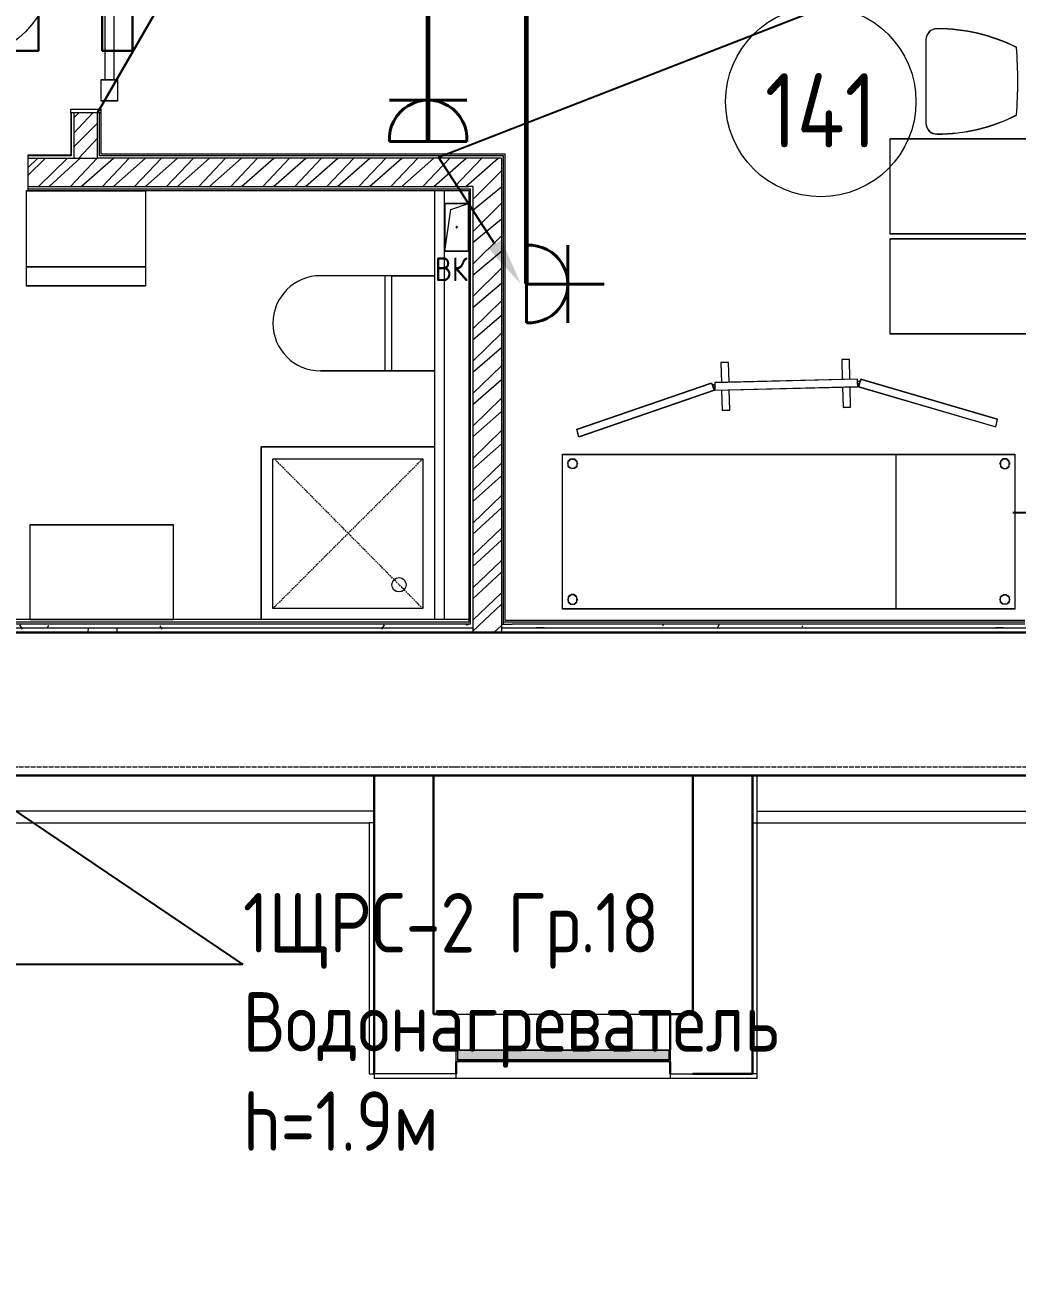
# Model space of a CAD drawing. Header units: millimetres. Extents: x -32 to 417638015, y -35 to 175284279.
# Drawn here: x 416315483 to 416319653, y 175237884 to 175243113 of the extents above; entities that cross this region are included whole.
import ezdxf
from ezdxf import colors
from ezdxf.entities.mleader import LeaderData, LeaderLine
from ezdxf.math import Vec2, Vec3

# ---------------------------------------------------------------- set-up
doc = ezdxf.new("R2010")
doc.units = ezdxf.units.MM
doc.linetypes.add('ADSK_Линия сетки', pattern=[25, 20, -2.5, 0, -2.5])
doc.linetypes.add('HIDDEN', pattern=[9.524999999999999, 6.35, -3.174999999999999])
for name, color, linetype, lineweight in [('!Выпуски кабеля', 180, 'Continuous', 30), ('_ Окна', 7, 'Continuous', 9), ('_ЭМ_гофра', 5, 'Continuous', 60), ('_ЭМ_ТХобщее_слой', 7, 'Continuous', 30), ('Аннотация', 7, 'Continuous', 18), ('Двери', 7, 'Continuous', 9), ('Обобщенные модели', 7, 'Continuous', 18), ('Окна', 7, 'Continuous', 9), ('Оси', 253, 'Continuous', 9), ('Перекрытие', 7, 'Continuous', 18), ('Сантехника', 7, 'Continuous', 18), ('Стены внутренние', 7, 'Continuous', 18), ('Стены наружные', 7, 'Continuous', 18), ('Стены несущие', 7, 'Continuous', 30), ('Стены отделка', 7, 'Continuous', 30), ('Стены штриховка', 7, 'Continuous', 9), ('ТХ', 5, 'Continuous', 0), ('ШТРИХОВКА', 252, 'Continuous', 15), ('ЭМ', 5, 'Continuous', 40)]:
    doc.layers.add(name, color=color, linetype=linetype, lineweight=lineweight)
doc.layers.add('_ЭМ_Надписи', color=7, linetype='Continuous')
doc.layers.add('ЭОМ_Лотки рабочие', color=5, linetype='Continuous')
doc.layers.add('Линии', color=7, linetype='Continuous', lineweight=9, true_color=0x00a600)
doc.styles.add('GOST Common', font='GOST_Common.ttf', dxfattribs={"width": 0.9, "height": 349.9999999999996})
doc.styles.add('GOST Common_5', font='GOST_Common.ttf', dxfattribs={"width": 0.9, "height": 200})
doc.styles.add('ЭОМ', font='isocpeur.ttf', dxfattribs={"width": 0.85, "height": 250})
pattern_1 = [(0, (557.2005734382547, 188.9018102923583), (406.4, 101.6), [33.528, -271.272, 33.528, -271.272, -1625.6]), (0, (557.2005734382547, 188.9018102923583), (406.4, 101.6), [-609.6, 33.528, -576.072, 33.528, -271.272, -711.2]), (0, (557.2005734382547, 188.9018102923583), (406.4, 101.6), [-1524, 33.528, -169.672, 33.528, -474.472]), (120, (709.6005734382488, 239.7018102923575), (-291.1881810244989, 301.1527240979959), [33.52799999999996, -271.2719999999997, 33.52799999999996, -271.2719999999997, -1625.599999999999]), (120, (709.6005734382488, 239.7018102923575), (-291.1881810244989, 301.1527240979959), [-609.5999999999995, 33.52799999999996, -576.0719999999994, 33.52799999999996, -271.2719999999997, -711.1999999999995]), (120, (709.6005734382488, 239.7018102923575), (-291.1881810244989, 301.1527240979959), [-1523.999999999999, 33.52799999999996, -169.6719999999999, 33.52799999999996, -474.4719999999997]), (240, (760.4005734382372, 442.9018102923583), (-115.2118189755009, -402.7527240979958), [33.528, -271.272, 33.528, -271.272, -1625.6]), (240, (760.4005734382372, 442.9018102923583), (-115.2118189755009, -402.7527240979958), [-609.6, 33.528, -576.072, 33.528, -271.272, -711.2]), (240, (760.4005734382372, 442.9018102923583), (-115.2118189755009, -402.7527240979958), [-1524, 33.528, -169.672, 33.528, -474.472])]

# ---------------------------------------------------------------- blocks, each defined once
blk = doc.blocks.new('Ширма медицинская')
at = {"layer": 'ТХ', "color": 0, "lineweight": 0, "transparency": 33554687}
for p, q in [((300.2475853786486, 1214.78144363791), (118.6244029644883, 644.7256838883208)), ((149.7422867280249, 634.3530559671167), (332.1307117786523, 1206.810662037894)), ((332.1307117786523, 1206.810662037894), (300.2475853786486, 1214.78144363791)), ((117.5690432709525, 30.82072852815645), (117.5690432709525, 630.8207285281565)), ((117.5690432709518, 630.8207285281565), (129.5252156709314, 630.8207285281565)), ((118.6244029644883, 644.7256838883208), (149.7422867280249, 634.3530559671167)), ((149.4521696709555, 630.8207285281565), (149.4521696709555, 30.82072852815645)), ((34.30804279961765, 94.5869813281347), (117.5690432709528, 94.5869813281347)), ((129.5252156709323, 30.82072852815645), (117.5690432709528, 30.82072852815645)), ((118.6244029644883, 16.91577316799214), (149.7422867280249, 27.28840108919621)), ((300.2475853786486, -553.1399865815968), (118.6244029644883, 16.91577316799214)), ((149.4521696709565, 30.82072852815645), (129.5252156709323, 30.82072852815645)), ((149.7422867280249, 27.28840108919621), (332.1307117786523, -545.1692049815813)), ((332.1307117786523, -545.1692049815813), (300.2475853786486, -553.1399865815968))]:
    blk.add_line(p, q, dxfattribs=at)
at = {"layer": 'ТХ', "color": 0, "transparency": 33554687}
blk.add_line((117.5690432709518, 630.8207285281565), (149.4521696709555, 630.8207285281565), dxfattribs=at)
at = {"layer": 'ТХ', "color": 0, "lineweight": 0, "transparency": 33554687}
for points in [[(34.30804279961669, 570.7774520722046), (34.30804279961669, 602.6605784722083)], [(34.30804279961669, 602.6605784722083), (117.5690432709518, 602.6605784722083)], [(149.4521696709555, 602.6605784722083), (234.3080427996167, 602.6605784722083)], [(234.3080427996167, 602.6605784722083), (234.3080427996167, 570.7774520722046)], [(117.5690432709518, 570.7774520722046), (34.30804279961669, 570.7774520722046)], [(234.3080427996167, 570.7774520722046), (149.4521696709555, 570.7774520722046)], [(34.30804279961762, 62.70385492813102), (34.30804279961762, 94.5869813281347)], [(117.5690432709528, 62.70385492813102), (34.30804279961765, 62.70385492813102)], [(149.4521696709565, 94.5869813281347), (234.3080427996176, 94.5869813281347)], [(234.3080427996176, 62.70385492813102), (149.4521696709565, 62.70385492813102)], [(234.3080427996176, 94.5869813281347), (234.3080427996176, 62.70385492813102)]]:
    blk.add_lwpolyline(points, dxfattribs=at)
for centre, start, end in [((131.8080427996167, 636.3457660392855), 122.3336455135706, 247.5506345530562), ((131.8080427996167, 636.3457660392855), 292.4493654469438, 20.79645684050222), ((131.8080427996167, 25.29569101702737), 112.4493654469427, 237.666354486431), ((131.8080427996167, 25.29569101702737), 339.2035431595003, 67.55063455305736)]:
    blk.add_arc(centre, 5.978071528415782, start, end, dxfattribs=at)
blk = doc.blocks.new('ТХ 1 этаж.')
at = {"layer": 'ТХ', "color": 252, "true_color": 0x939598}
for p, q in [((58477.47182082658, 10566.50121707312), (58477.47182082658, 9817.401292312075)), ((58515.25911635417, 10566.50121707312), (58515.25911635417, 9817.401292312075)), ((58462.47182082658, 9817.401292312075), (58530.25911635417, 9817.401292312075)), ((60401.13922209712, 7592.851254692534), (60401.13922209712, 8242.851254692534))]:
    blk.add_line(p, q, dxfattribs=at)
at = {"layer": 'ТХ', "color": 252, "linetype": 'Continuous', "true_color": 0x939598}
blk.add_line((61927.74573271937, 9985.04046048841), (61927.74495233531, 9634.88116324332), dxfattribs=at)
at = {"layer": 'ТХ', "color": 252, "ltscale": 15, "true_color": 0x939598, "transparency": 33554687}
for p, q in [((60401.13922209712, 8242.851254692534), (62301.13922209712, 8242.851254692534)), ((61801.13922209712, 8242.851254692534), (61801.13922209712, 7592.851254692534)), ((62301.13922209712, 8242.851254692534), (62301.13922209712, 7592.851254692534)), ((62301.13922209712, 7592.851254692534), (60401.13922209712, 7592.851254692534))]:
    blk.add_line(p, q, dxfattribs=at)
at = {"layer": 'ТХ', "color": 252, "true_color": 0x939598}
for points in [[(58530.25911635417, 9817.401292312075), (58530.25911635417, 9727.401292312075), (58462.47182082658, 9727.401292312075), (58462.47182082658, 9817.401292312075)], [(58648.6788697959, 9030.401763270202), (58148.6788697959, 9030.401763270202)]]:
    blk.add_lwpolyline(points, dxfattribs=at)
for points in [[(61777.74534252577, 9568.872768933943), (62377.74534252577, 9568.872768933943), (62377.74534252577, 9168.872768933943), (61777.74534252577, 9168.872768933943)], [(58648.6788697959, 8950.401763270202), (58148.6788697959, 8950.401763270202), (58148.6788697959, 9350.401763270202), (58648.6788697959, 9350.401763270202)], [(61777.74534252577, 9148.872768933943), (62377.74534252577, 9148.872768933943), (62377.74534252577, 8748.872768933943), (61777.74534252577, 8748.872768933943)], [(58764.15319724462, 7946.951254692627), (58764.15319724462, 7546.951254692627), (58164.15319724462, 7546.951254692627), (58164.15319724462, 7946.951254692627)]]:
    blk.add_lwpolyline(points, close=True, dxfattribs=at)
at = {"layer": 'ТХ', "color": 252, "true_color": 0x939598, "transparency": 33554687}
for points in [[(60421.06617609714, 8202.997346692486), (60425.05156689696, 8206.982737492537), (60425.05156689696, 8210.968128292589), (60425.05156689696, 8214.95351909264), (60429.03695769701, 8214.95351909264), (60429.03695769701, 8218.938909892458), (60433.02234849706, 8218.938909892458), (60433.02234849706, 8222.92430069251), (60437.00773929711, 8222.92430069251), (60440.99313009717, 8222.92430069251), (60444.97852089698, 8222.92430069251), (60448.96391169704, 8222.92430069251), (60452.94930249709, 8222.92430069251), (60452.94930249709, 8218.938909892458), (60456.93469329714, 8218.938909892458), (60456.93469329714, 8214.95351909264), (60460.92008409696, 8214.95351909264), (60460.92008409696, 8210.968128292589), (60460.92008409696, 8206.982737492537), (60464.90547489701, 8202.997346692486), (60460.92008409696, 8202.997346692486), (60460.92008409696, 8199.011955892434), (60460.92008409696, 8195.026565092383), (60460.92008409696, 8191.041174292564), (60456.93469329714, 8191.041174292564), (60456.93469329714, 8187.055783492513), (60452.94930249709, 8187.055783492513), (60448.96391169704, 8183.070392692462), (60444.97852089698, 8183.070392692462), (60440.99313009717, 8183.070392692462), (60437.00773929711, 8183.070392692462), (60433.02234849706, 8187.055783492513), (60429.03695769701, 8187.055783492513), (60429.03695769701, 8191.041174292564), (60425.05156689696, 8191.041174292564), (60425.05156689696, 8195.026565092383), (60425.05156689696, 8199.011955892434), (60425.05156689696, 8202.997346692486)], [(62281.21226809709, 8202.997346692486), (62277.22687729704, 8206.982737492537), (62277.22687729704, 8210.968128292589), (62277.22687729704, 8214.95351909264), (62273.24148649699, 8214.95351909264), (62273.24148649699, 8218.938909892458), (62269.25609569717, 8218.938909892458), (62269.25609569717, 8222.92430069251), (62265.27070489712, 8222.92430069251), (62261.28531409707, 8222.92430069251), (62257.29992329702, 8222.92430069251), (62253.31453249697, 8222.92430069251), (62249.32914169715, 8222.92430069251), (62249.32914169715, 8218.938909892458), (62245.3437508971, 8218.938909892458), (62245.3437508971, 8214.95351909264), (62241.35836009705, 8214.95351909264), (62241.35836009705, 8210.968128292589), (62241.35836009705, 8206.982737492537), (62237.37296929699, 8202.997346692486), (62241.35836009705, 8202.997346692486), (62241.35836009705, 8199.011955892434), (62241.35836009705, 8195.026565092383), (62241.35836009705, 8191.041174292564), (62245.3437508971, 8191.041174292564), (62245.3437508971, 8187.055783492513), (62249.32914169715, 8187.055783492513), (62253.31453249697, 8183.070392692462), (62257.29992329702, 8183.070392692462), (62261.28531409707, 8183.070392692462), (62265.27070489712, 8183.070392692462), (62269.25609569717, 8187.055783492513), (62273.24148649699, 8187.055783492513), (62273.24148649699, 8191.041174292564), (62277.22687729704, 8191.041174292564), (62277.22687729704, 8195.026565092383), (62277.22687729704, 8199.011955892434), (62277.22687729704, 8202.997346692486)], [(60421.06617609714, 7632.705162692582), (60425.05156689696, 7628.719771892531), (60425.05156689696, 7624.734381092479), (60425.05156689696, 7620.748990292428), (60429.03695769701, 7620.748990292428), (60429.03695769701, 7616.76359949261), (60433.02234849706, 7616.76359949261), (60433.02234849706, 7612.778208692558), (60437.00773929711, 7612.778208692558), (60440.99313009717, 7612.778208692558), (60444.97852089698, 7612.778208692558), (60448.96391169704, 7612.778208692558), (60452.94930249709, 7612.778208692558), (60452.94930249709, 7616.76359949261), (60456.93469329714, 7616.76359949261), (60456.93469329714, 7620.748990292428), (60460.92008409696, 7620.748990292428), (60460.92008409696, 7624.734381092479), (60460.92008409696, 7628.719771892531), (60464.90547489701, 7632.705162692582), (60460.92008409696, 7632.705162692582), (60460.92008409696, 7636.690553492634), (60460.92008409696, 7640.675944292685), (60460.92008409696, 7644.661335092504), (60456.93469329714, 7644.661335092504), (60456.93469329714, 7648.646725892555), (60452.94930249709, 7648.646725892555), (60448.96391169704, 7652.632116692606), (60444.97852089698, 7652.632116692606), (60440.99313009717, 7652.632116692606), (60437.00773929711, 7652.632116692606), (60433.02234849706, 7648.646725892555), (60429.03695769701, 7648.646725892555), (60429.03695769701, 7644.661335092504), (60425.05156689696, 7644.661335092504), (60425.05156689696, 7640.675944292685), (60425.05156689696, 7636.690553492634), (60425.05156689696, 7632.705162692582)], [(62281.21226809709, 7632.705162692582), (62277.22687729704, 7628.719771892531), (62277.22687729704, 7624.734381092479), (62277.22687729704, 7620.748990292428), (62273.24148649699, 7620.748990292428), (62273.24148649699, 7616.76359949261), (62269.25609569717, 7616.76359949261), (62269.25609569717, 7612.778208692558), (62265.27070489712, 7612.778208692558), (62261.28531409707, 7612.778208692558), (62257.29992329725, 7612.778208692558), (62253.3145324972, 7612.778208692558), (62249.32914169715, 7612.778208692558), (62249.32914169715, 7616.76359949261), (62245.3437508971, 7616.76359949261), (62245.3437508971, 7620.748990292428), (62241.35836009705, 7620.748990292428), (62241.35836009705, 7624.734381092479), (62241.35836009705, 7628.719771892531), (62237.37296929699, 7632.705162692582), (62241.35836009705, 7632.705162692582), (62241.35836009705, 7636.690553492634), (62241.35836009705, 7640.675944292685), (62241.35836009705, 7644.661335092504), (62245.3437508971, 7644.661335092504), (62245.3437508971, 7648.646725892555), (62249.32914169715, 7648.646725892555), (62253.3145324972, 7652.632116692606), (62257.29992329725, 7652.632116692606), (62261.28531409707, 7652.632116692606), (62265.27070489712, 7652.632116692606), (62269.25609569717, 7648.646725892555), (62273.24148649699, 7648.646725892555), (62273.24148649699, 7644.661335092504), (62277.22687729704, 7644.661335092504), (62277.22687729704, 7640.675944292685), (62277.22687729704, 7636.690553492634), (62277.22687729704, 7632.705162692582)]]:
    blk.add_lwpolyline(points, close=True, dxfattribs=at)
at = {"layer": 'ТХ', "color": 252, "linetype": 'Continuous', "true_color": 0x939598}
for centre, radius, start, end in [((61973.15765686639, 9985.635172823328), 45.41608186922893, 87.81347230701496, 180.7478723090623), ((61978.32486048737, 9295.870921628084), 735.1530445917145, 63.35305468063998, 90.26765566153307), ((60551.92753356611, 9809.963215033407), 1761.918570076577, 355.3938223140478, 4.654622310865554), ((61973.15664148712, 9634.28857198439), 45.41580305043151, 179.2518723108096, 272.1866373024927), ((61975.18958280169, 10325.38392586936), 736.4778142132415, 269.9766476476147, 296.8788608754779)]:
    blk.add_arc(centre, radius, start, end, dxfattribs=at)
at = {"layer": 'ТХ', "color": 252, "lineweight": 15, "true_color": 0x939598, "xscale": -1, "rotation": 91.39291799089979}
blk.add_blockref('Ширма медицинская', (61668.2254745411, 8676.96521205653), dxfattribs=at)
blk = doc.blocks.new('1 этаж')
at = {"layer": 'Окна'}
for points in [[(53128.06740242377, 7291.942549463211), (53992.20057343835, 7291.942549463211), (53994.70057343836, 7294.442549463219), (53099.70057343837, 7294.442549463219), (53102.20057343836, 7291.942549463211)], [(53992.20057343835, 7252.136893450152), (53992.20057343835, 7291.942549463211), (53102.20057343836, 7291.942549463211), (53102.20057343836, 7252.136893450152), (53989.50622945142, 7252.136893450152)], [(53989.50622945138, 7249.442549463211), (53992.20057343835, 7252.136893450152), (53102.20057343836, 7252.136893450152), (53104.8949174253, 7249.442549463211), (53988.36131920136, 7249.442549463211)], [(53947.20057343836, 7246.942549463212), (53949.70057343836, 7249.442549463211), (53144.70057343835, 7249.442549463211), (53147.20057343837, 7246.942549463212)], [(53147.20057343836, 7244.442549463212), (53947.20057343836, 7244.442549463212), (53947.20057343836, 7246.942549463212), (53147.20057343836, 7246.942549463212)]]:
    blk.add_hatch(color=8, dxfattribs=at).paths.add_polyline_path(points)
at = {"layer": 'Стены внутренние', "lineweight": 9}
h = blk.add_hatch(dxfattribs=at)
h.set_pattern_fill('FP_12', color=8, style=0, pattern_type=2)
h.set_pattern_definition(pattern_1)
h.paths.add_polyline_path([(49771.59280778377, 9068.33061539735), (53151.30057343838, 9068.33061539735), (53151.30057343838, 9083.330615397397), (49771.59280778377, 9083.330615397397)])
h = blk.add_hatch(dxfattribs=at)
h.set_pattern_fill('FP_12', color=8, style=0, pattern_type=2)
h.set_pattern_definition(pattern_1)
h.paths.add_polyline_path([(55043.9472947318, 9068.33061539735), (55486.71092573958, 9068.33061539735), (55486.71092573958, 9083.330615397397), (53317.20057343837, 9083.330615397397), (53317.20057343837, 9068.33061539735), (53988.36131920136, 9068.33061539735)])
at = {"layer": 'Стены штриховка'}
h = blk.add_hatch(dxfattribs=at)
h.set_pattern_fill('ANSI34', color=8, scale=15)
h.set_pattern_definition([(45, (-31496.66335460375, 188.9018102923583), (-202.055762724056, 202.055762724056), []), (45, (-31429.31140460374, 188.9018102923583), (-202.055762724056, 202.055762724056), []), (45, (-31361.95945460374, 188.9018102923583), (-202.055762724056, 202.055762724056), []), (45, (-31294.60735460374, 188.9018102923583), (-202.055762724056, 202.055762724056), [])])
h.paths.add_polyline_path([(51590.09352446903, 11233.33061539735), (51490.09352446903, 11233.33061539735), (51490.093524469, 11042.68112397499), (51590.093524469, 11042.68112397499)])
h = blk.add_hatch(dxfattribs=at)
h.set_pattern_fill('ANSI32', color=8, scale=10)
h.set_pattern_definition([(45, (-31496.66335460375, 188.9018102923583), (-67.35192090801866, 67.35192090801866), []), (45, (-31451.76205460375, 188.9018102923583), (-67.35192090801866, 67.35192090801866), [])])
h.paths.add_polyline_path([(53287.20057343831, 11042.68112397499), (51590.09352446903, 11042.68112397499), (51296.8822469599, 11042.68112397499), (51296.8822469599, 10922.68112397499), (53151.30057343832, 10922.68112397499), (53167.20057343831, 10922.68112397499), (53167.20057343831, 9048.330615397343), (53287.20057343831, 9048.330615397343)])
h.paths.add_polyline_path([(50266.88224695995, 11042.68112397499), (49745.57028924383, 11042.68112397499), (49745.93632914213, 10922.68112397499), (50130.98224695824, 10922.68112397499), (50266.88224695995, 10922.68112397499)])
h.paths.add_polyline_path([(50250.98224695827, 10922.68112397499), (50130.98224695824, 10922.68112397499), (50130.98224695824, 10557.68112397499), (49747.04970049951, 10557.68112397498), (49747.41574039782, 10437.68112397499), (50250.98224695827, 10437.681123975)])
at = {"layer": '_ Окна', "color": 8, "lineweight": 18}
for p, q in [((53097.20057343831, 7294.442549463203), (53099.70057343831, 7294.442549463203)), ((53097.20057343831, 7244.442549463203), (53097.20057343831, 7294.442549463203)), ((53099.70057343831, 7294.442549463203), (53102.20057343831, 7291.942549463203)), ((53102.20057343831, 7291.942549463203), (53102.20057343831, 7252.136893450144)), ((53992.20057343831, 7291.942549463206), (53994.70057343831, 7294.442549463206)), ((53992.20057343831, 7252.136893450147), (53992.20057343831, 7291.942549463206)), ((53994.70057343831, 7294.442549463206), (53997.20057343831, 7294.442549463206)), ((53997.20057343831, 7294.442549463206), (53997.20057343831, 7244.442549463206)), ((53147.20057343831, 7244.442549463203), (53097.20057343831, 7244.442549463203)), ((53102.20057343831, 7252.136893450144), (53104.89491742525, 7249.442549463203)), ((53104.89491742525, 7249.442549463203), (53144.70057343831, 7249.442549463203)), ((53144.70057343831, 7249.442549463203), (53147.20057343831, 7246.942549463203)), ((53147.20057343831, 7246.942549463203), (53147.20057343831, 7244.442549463203)), ((53947.20057343831, 7246.942549463206), (53949.70057343831, 7249.442549463206)), ((53947.20057343831, 7244.442549463206), (53947.20057343831, 7246.942549463206)), ((53997.20057343831, 7244.442549463206), (53947.20057343831, 7244.442549463206)), ((53949.70057343831, 7249.442549463206), (53989.50622945137, 7249.442549463206)), ((53989.50622945137, 7249.442549463206), (53992.20057343831, 7252.136893450147))]:
    blk.add_line(p, q, dxfattribs=at)
at = {"layer": 'Двери', "color": 8, "lineweight": 30}
blk.add_line((51590.09352447002, 11233.33061539735), (52105.09352447003, 12125.33678129532), dxfattribs=at)
at = {"layer": 'Линии', "color": 8}
for centre in [(51004.35364059499, 11856.53124417283), (54629.54019030882, 11280.10525910405)]:
    blk.add_circle(centre, 400, dxfattribs=at)
at = {"layer": 'Обобщенные модели', "color": 8}
for p, q in [((53049.70057343831, 10652.12007019765), (53049.70057343831, 10852.12007019765)), ((53049.70057343831, 10852.12007019765), (53149.70057343831, 10852.12007019765)), ((53149.70057343831, 10852.12007019765), (53049.70057343831, 10852.12007019765)), ((53049.70057343831, 10852.12007019765), (53049.70057343831, 10652.12007019765)), ((53049.70057343831, 10652.12007019765), (53074.70057343831, 10827.12007019765)), ((53074.70057343831, 10827.12007019765), (53149.70057343831, 10852.12007019765)), ((53149.70057343831, 10852.12007019765), (53149.70057343831, 10652.12007019765)), ((53149.70057343831, 10652.12007019765), (53149.70057343831, 10852.12007019765)), ((53149.70057343831, 10652.12007019765), (53049.70057343831, 10652.12007019765)), ((53049.70057343831, 10652.12007019765), (53149.70057343831, 10652.12007019765))]:
    blk.add_line(p, q, dxfattribs=at)
for radius, start, end in [(2.500000000000002, 0, 180), (2.500000000000002, 180, 0), (2.499999999999999, 59.99999999998969, 165.0000000000325), (2.500000000000002, 194.9999999999675, 270), (2.499999999999998, 300.0000000000103, 0)]:
    blk.add_arc((53099.70057343831, 10752.12007019765), radius, start, end, dxfattribs=at)
at = {"layer": 'Окна', "color": 8}
for p, q in [((53099.70057343831, 7294.442549463203), (53994.70057343831, 7294.442549463206)), ((53992.20057343831, 7291.942549463206), (53102.20057343831, 7291.942549463203)), ((53992.20057343831, 7252.136893450147), (53102.20057343831, 7252.136893450144)), ((53144.70057343831, 7249.442549463203), (53949.70057343831, 7249.442549463206)), ((53947.20057343831, 7246.942549463206), (53147.20057343831, 7246.942549463203)), ((53947.20057343831, 7244.442549463206), (53147.20057343831, 7244.442549463203))]:
    blk.add_line(p, q, dxfattribs=at)
at = {"layer": 'Оси', "color": 8, "linetype": 'ADSK_Линия сетки'}
blk.add_line((-9557.52796469443, 8483.901810291965), (56672.20057343818, 8483.90181029175), dxfattribs=at)
at = {"layer": 'Перекрытие', "color": 8}
blk.add_lwpolyline([(51478.09352446903, 11233.33061539735), (51478.09352446903, 11248.33061539735), (51605.99352446903, 11248.33061539735)], dxfattribs=at)
at = {"layer": 'Сантехника', "color": 8}
for p, q in [((53007.20057343832, 10548.33061539735), (52527.20057343831, 10548.33061539736)), ((52827.20057343831, 10548.33061539736), (52527.20057343831, 10548.33061539736)), ((52797.20057343832, 10548.33061539736), (52797.20057343831, 10148.33061539736)), ((52827.20057343831, 10148.33061539736), (52827.20057343831, 10548.33061539736)), ((52827.20057343831, 10548.33061539736), (53007.20057343832, 10548.33061539735)), ((52527.20057343831, 10148.33061539736), (53007.20057343832, 10148.33061539735)), ((52827.20057343831, 10148.33061539736), (52527.20057343831, 10148.33061539736)), ((53007.20057343832, 10148.33061539735), (52827.20057343831, 10148.33061539736)), ((53007.20057343831, 9829.230615397366), (52277.20057343831, 9829.230615397366)), ((52277.20057343831, 9829.230615397366), (52277.20057343831, 9103.33061539739)), ((52277.20057343831, 9103.33061539739), (52277.20057343831, 9829.230615397366)), ((52277.20057343831, 9829.230615397366), (53007.20057343831, 9829.230615397366)), ((52327.2005734383, 9779.230615397317), (52957.20057343829, 9779.230615397317)), ((52327.2005734383, 9149.230615397328), (52327.2005734383, 9779.230615397317)), ((52957.20057343829, 9779.230615397317), (52957.20057343829, 9149.230615397328)), ((52957.20057343829, 9149.230615397328), (52327.2005734383, 9149.230615397328))]:
    blk.add_line(p, q, dxfattribs=at)
at = {"layer": 'Сантехника', "color": 8, "linetype": 'HIDDEN', "lineweight": 9}
for p, q in [((52957.20057343829, 9779.230615397317), (52327.2005734383, 9149.230615397328)), ((52957.20057343829, 9149.230615397328), (52337.94538088291, 9773.885409018027))]:
    blk.add_line(p, q, dxfattribs=at)
at = {"layer": 'Сантехника', "color": 8}
blk.add_circle((52857.20057343831, 9249.230615397353), 30.00000000000216, dxfattribs=at)
for radius in [200.0000000000002, 200.0000000000001]:
    blk.add_arc((52527.20057343831, 10348.33061539736), radius, 90, 270, dxfattribs=at)
at = {"layer": 'Стены внутренние', "color": 8}
for p, q in [((53007.20057343831, 9103.33061539739), (53007.20057343831, 10906.78112397498)), ((53047.20057343831, 10906.78112397498), (53047.20057343831, 9103.33061539739)), ((53097.20057343831, 7444.442549463205), (53997.20057343831, 7444.442549463205))]:
    blk.add_line(p, q, dxfattribs=at)
at = {"layer": 'Стены наружные', "color": 8}
for p, q in [((52752.20339420502, 7194.442549463231), (52752.20339420502, 7174.442549463234)), ((54362.20057343831, 7174.442549463234), (52752.20339420502, 7174.442549463234)), ((53097.20057343831, 7174.442549463234), (53097.20057343831, 7194.442549463231)), ((53997.20057343831, 7194.442549463231), (53997.20057343831, 7174.442549463234)), ((54362.20057343831, 7194.442549463231), (54342.20057343831, 7194.442549463231)), ((54362.20057343831, 7174.442549463234), (54362.20057343831, 7194.442549463231))]:
    blk.add_line(p, q, dxfattribs=at)
at = {"layer": 'Стены несущие', "color": 8}
for p, q in [((55651.00997606193, 9048.330615397343), (49751.60517273896, 9048.330615397343)), ((49823.4331015916, 8448.330615397343), (56165.15985966881, 8448.330615397343)), ((52752.20057343831, 7194.442549463231), (52752.20057343831, 8448.330615397412)), ((53002.20057343831, 7444.442549463209), (53002.20057343831, 8448.330615397343)), ((54092.20057343831, 8448.330615397343), (54092.20057343831, 7444.442549463209)), ((54342.20057343831, 8448.330615397343), (54342.20057343831, 7194.442549463231)), ((53097.20057343831, 7444.442549463209), (53002.20057343831, 7444.442549463209)), ((53097.20057343831, 7294.442549463205), (53097.20057343831, 7444.442549463209)), ((54092.20057343831, 7444.442549463209), (53997.20057343831, 7444.442549463209)), ((53997.20057343831, 7444.442549463209), (53997.20057343831, 7294.442549463205)), ((53097.20057343831, 7194.442549463231), (53097.20057343831, 7244.442549463201)), ((53997.20057343831, 7244.442549463201), (53997.20057343831, 7194.442549463231)), ((54092.20057343831, 7194.442549463231), (54342.20057343831, 7194.442549463231))]:
    blk.add_line(p, q, dxfattribs=at)
at = {"layer": 'Стены отделка', "color": 8, "lineweight": 9}
for p, q in [((51605.993524469, 11058.58112397501), (51605.99352446903, 11248.33061539735)), ((51605.99352446903, 11233.33061539735), (51478.09352446903, 11233.33061539735)), ((51478.09352446903, 11233.33061539735), (51478.09352446903, 11054.68112397499)), ((51296.8822469599, 11054.68112397499), (51296.8822469599, 10906.78112397497)), ((51478.09352446903, 11054.68112397499), (51296.8822469599, 11054.68112397499)), ((53287.20057343831, 11042.68112397499), (51590.09352446903, 11042.68112397499)), ((53303.10057343828, 11058.58112397501), (51605.99352446903, 11058.58112397501)), ((53287.20057343831, 11042.68112397499), (53287.20057343831, 9048.330615397343)), ((53303.10057343831, 9099.230615397344), (53303.10057343828, 11058.58112397501)), ((51296.8822469599, 10906.78112397497), (53151.30057343832, 10906.78112397497)), ((53167.20057343831, 10922.68112397499), (53151.30057343832, 10922.68112397499)), ((53151.30057343832, 9092.330615397404), (53151.30057343832, 10906.78112397497)), ((53167.20057343831, 10922.68112397499), (53167.20057343831, 9068.330615397343)), ((53151.30057343832, 9103.330615397386), (49802.47586321583, 9103.330615397386)), ((55486.71092573952, 9099.230615397344), (53303.10057343828, 9099.230615397344)), ((49751.60517273896, 9068.330615397343), (53167.20057343831, 9068.330615397343)), ((51551.40730336134, 9049.402162229726), (51551.60442617239, 9068.330615397343)), ((51654.30114868368, 9048.330615397343), (51551.40730336134, 9049.402162229726)), ((51671.61093320517, 9068.330615397343), (51671.4026511978, 9048.330615397343)), ((53287.20057343831, 9083.330615397394), (53333.10057343828, 9083.33061539739)), ((53287.20057343831, 9068.330615397339), (55630.84756764708, 9068.330615397343)), ((54362.20057343831, 7194.442549463231), (54362.20057343831, 8448.330615397343)), ((52752.20057343834, 8298.330615397343), (49973.89069848135, 8298.330615397412)), ((54362.20057343831, 8298.330615397343), (56337.0980022669, 8298.330615397343)), ((50024.04323077752, 8248.33061539739), (52732.20057343834, 8248.33061539739)), ((52732.20057343834, 8248.33061539739), (52732.20057343834, 7194.442549463231)), ((54342.20057343831, 8248.33061539732), (56387.50402330415, 8248.33061539732)), ((52732.20057343834, 7194.442549463231), (52752.20057343834, 7194.442549463231))]:
    blk.add_line(p, q, dxfattribs=at)
at = {"layer": 'Стены штриховка', "color": 8}
for p, q in [((51480.09352446903, 11233.33061539735), (51480.09352446903, 11052.68112397493)), ((51490.09352446903, 11233.33061539735), (51490.093524469, 11042.68112397499)), ((51590.093524469, 11042.68112397499), (51590.09352446903, 11233.33061539735)), ((51599.09352446903, 11051.68112397493), (51599.093524469, 11233.33061539735)), ((51480.09352446903, 11052.68112397493), (51296.8822469599, 11052.68112397502)), ((51296.8822469599, 11042.68112397499), (51590.093524469, 11042.68112397499)), ((53296.20057343831, 11051.68112397501), (51599.093524469, 11051.68112397494)), ((53296.20057343831, 9083.33061539739), (53296.20057343831, 11051.68112397501)), ((51296.8822469599, 10922.68112397499), (53151.30057343832, 10922.68112397499)), ((51296.88224695993, 10913.68112397498), (53158.20057343831, 10913.68112397498)), ((53158.20057343831, 9083.330615397394), (53158.20057343831, 10913.68112397498)), ((53158.20057343831, 9083.330615397394), (49786.57586321584, 9083.33061539739)), ((53151.30057343829, 9092.330615397404), (49795.57586321584, 9092.330615397408)), ((53167.20057343831, 9068.330615397343), (53167.20057343831, 9048.330615397343)), ((55486.71092573952, 9092.330615397335), (53296.20057343831, 9092.330615397404)), ((55486.71092573952, 9083.33061539732), (53333.10057343828, 9083.33061539739)), ((52752.20057343834, 8248.33061539739), (52732.20057343834, 8248.33061539739)), ((53097.20057343831, 7194.442549463231), (52752.20057343831, 7194.442549463231)), ((53997.20057343831, 7194.442549463231), (54092.20057343831, 7194.442549463231))]:
    blk.add_line(p, q, dxfattribs=at)
at = {"layer": 'ЭОМ_Лотки рабочие'}
blk.add_blockref('ТХ 1 этаж.', (-6856.491728035588, 1554.379405807718), dxfattribs=at)
at = {"layer": 'Аннотация', "color": 8, "style": 'GOST Common_5', "width": 0.9}
blk.add_text('ВК', height=100, dxfattribs=at).set_placement((53007.64963326245, 10525.54777208913))
at = {"layer": 'Аннотация', "color": 8, "lineweight": 9, "insert": (54629.54019030882, 11243.15713884542), "char_height": 312.5000000000001, "width": 520.2111192702771, "attachment_point": 5, "line_spacing_factor": 1.022765581104984, "style": 'GOST Common'}
blk.add_mtext('141', dxfattribs=at)
blk = doc.blocks.new('_ЭМ_ТХ2_1этаж')
at = {"layer": 'ТХ', "color": 252, "true_color": 0x939598}
for p, q in [((169625.3627003498, -58627.01005188805), (169625.3627003498, -59376.10997664914)), ((169663.1499958774, -58627.01005188805), (169663.1499958774, -59376.10997664914)), ((169610.3627003498, -59376.10997664914), (169678.1499958774, -59376.10997664914)), ((171549.0301016204, -61600.66001426862), (171549.0301016204, -60950.66001426862))]:
    blk.add_line(p, q, dxfattribs=at)
at = {"layer": 'ТХ', "color": 252, "linetype": 'Continuous', "true_color": 0x939598}
blk.add_line((173075.6366122426, -59208.47080847275), (173075.6358318586, -59558.63010571784), dxfattribs=at)
at = {"layer": 'ТХ', "color": 252, "ltscale": 15, "true_color": 0x939598, "transparency": 33554687}
for p, q in [((171549.0301016204, -60950.66001426862), (173449.0301016204, -60950.66001426862)), ((172949.0301016204, -60950.66001426862), (172949.0301016204, -61600.66001426862)), ((173449.0301016204, -60950.66001426862), (173449.0301016204, -61600.66001426862)), ((173449.0301016204, -61600.66001426862), (171549.0301016204, -61600.66001426862))]:
    blk.add_line(p, q, dxfattribs=at)
at = {"layer": 'ТХ', "color": 252, "true_color": 0x939598}
for points in [[(169678.1499958774, -59376.10997664914), (169678.1499958774, -59466.10997664914), (169610.3627003498, -59466.10997664914), (169610.3627003498, -59376.10997664914)], [(169796.5697493191, -60163.10950569098), (169296.5697493191, -60163.10950569098)]]:
    blk.add_lwpolyline(points, dxfattribs=at)
for points in [[(172925.636222049, -59624.63850002726), (173525.636222049, -59624.63850002726), (173525.636222049, -60024.63850002726), (172925.636222049, -60024.63850002726)], [(169796.5697493191, -60243.10950569098), (169296.5697493191, -60243.10950569098), (169296.5697493191, -59843.10950569098), (169796.5697493191, -59843.10950569098)], [(172925.636222049, -60044.63850002726), (173525.636222049, -60044.63850002726), (173525.636222049, -60444.63850002726), (172925.636222049, -60444.63850002726)], [(169912.0440767679, -61246.56001426857), (169912.0440767679, -61646.56001426857), (169312.0440767679, -61646.56001426857), (169312.0440767679, -61246.56001426857)]]:
    blk.add_lwpolyline(points, close=True, dxfattribs=at)
at = {"layer": 'ТХ', "color": 252, "true_color": 0x939598, "transparency": 33554687}
for points in [[(171568.9570556204, -60990.51392226867), (171572.9424464202, -60986.52853146862), (171572.9424464202, -60982.54314066857), (171572.9424464202, -60978.55774986852), (171576.9278372203, -60978.55774986852), (171576.9278372203, -60974.5723590687), (171580.9132280203, -60974.5723590687), (171580.9132280203, -60970.58696826865), (171584.8986188204, -60970.58696826865), (171588.8840096204, -60970.58696826865), (171592.8694004202, -60970.58696826865), (171596.8547912203, -60970.58696826865), (171600.8401820203, -60970.58696826865), (171600.8401820203, -60974.5723590687), (171604.8255728204, -60974.5723590687), (171604.8255728204, -60978.55774986852), (171608.8109636202, -60978.55774986852), (171608.8109636202, -60982.54314066857), (171608.8109636202, -60986.52853146862), (171612.7963544203, -60990.51392226867), (171608.8109636202, -60990.51392226867), (171608.8109636202, -60994.49931306872), (171608.8109636202, -60998.48470386877), (171608.8109636202, -61002.47009466859), (171604.8255728204, -61002.47009466859), (171604.8255728204, -61006.45548546864), (171600.8401820203, -61006.45548546864), (171596.8547912203, -61010.44087626869), (171592.8694004202, -61010.44087626869), (171588.8840096204, -61010.44087626869), (171584.8986188204, -61010.44087626869), (171580.9132280203, -61006.45548546864), (171576.9278372203, -61006.45548546864), (171576.9278372203, -61002.47009466859), (171572.9424464202, -61002.47009466859), (171572.9424464202, -60998.48470386877), (171572.9424464202, -60994.49931306872), (171572.9424464202, -60990.51392226867)], [(173429.1031476203, -60990.51392226867), (173425.1177568203, -60986.52853146862), (173425.1177568203, -60982.54314066857), (173425.1177568203, -60978.55774986852), (173421.1323660202, -60978.55774986852), (173421.1323660202, -60974.5723590687), (173417.1469752204, -60974.5723590687), (173417.1469752204, -60970.58696826865), (173413.1615844204, -60970.58696826865), (173409.1761936203, -60970.58696826865), (173405.1908028203, -60970.58696826865), (173401.2054120202, -60970.58696826865), (173397.2200212204, -60970.58696826865), (173397.2200212204, -60974.5723590687), (173393.2346304203, -60974.5723590687), (173393.2346304203, -60978.55774986852), (173389.2492396203, -60978.55774986852), (173389.2492396203, -60982.54314066857), (173389.2492396203, -60986.52853146862), (173385.2638488202, -60990.51392226867), (173389.2492396203, -60990.51392226867), (173389.2492396203, -60994.49931306872), (173389.2492396203, -60998.48470386877), (173389.2492396203, -61002.47009466859), (173393.2346304203, -61002.47009466859), (173393.2346304203, -61006.45548546864), (173397.2200212204, -61006.45548546864), (173401.2054120202, -61010.44087626869), (173405.1908028203, -61010.44087626869), (173409.1761936203, -61010.44087626869), (173413.1615844204, -61010.44087626869), (173417.1469752204, -61006.45548546864), (173421.1323660202, -61006.45548546864), (173421.1323660202, -61002.47009466859), (173425.1177568203, -61002.47009466859), (173425.1177568203, -60998.48470386877), (173425.1177568203, -60994.49931306872), (173425.1177568203, -60990.51392226867)], [(171568.9570556204, -61560.80610626857), (171572.9424464202, -61564.79149706863), (171572.9424464202, -61568.77688786868), (171572.9424464202, -61572.76227866873), (171576.9278372203, -61572.76227866873), (171576.9278372203, -61576.74766946855), (171580.9132280203, -61576.74766946855), (171580.9132280203, -61580.7330602686), (171584.8986188204, -61580.7330602686), (171588.8840096204, -61580.7330602686), (171592.8694004202, -61580.7330602686), (171596.8547912203, -61580.7330602686), (171600.8401820203, -61580.7330602686), (171600.8401820203, -61576.74766946855), (171604.8255728204, -61576.74766946855), (171604.8255728204, -61572.76227866873), (171608.8109636202, -61572.76227866873), (171608.8109636202, -61568.77688786868), (171608.8109636202, -61564.79149706863), (171612.7963544203, -61560.80610626857), (171608.8109636202, -61560.80610626857), (171608.8109636202, -61556.82071546852), (171608.8109636202, -61552.83532466847), (171608.8109636202, -61548.84993386865), (171604.8255728204, -61548.84993386865), (171604.8255728204, -61544.8645430686), (171600.8401820203, -61544.8645430686), (171596.8547912203, -61540.87915226855), (171592.8694004202, -61540.87915226855), (171588.8840096204, -61540.87915226855), (171584.8986188204, -61540.87915226855), (171580.9132280203, -61544.8645430686), (171576.9278372203, -61544.8645430686), (171576.9278372203, -61548.84993386865), (171572.9424464202, -61548.84993386865), (171572.9424464202, -61552.83532466847), (171572.9424464202, -61556.82071546852), (171572.9424464202, -61560.80610626857)], [(173429.1031476203, -61560.80610626857), (173425.1177568203, -61564.79149706863), (173425.1177568203, -61568.77688786868), (173425.1177568203, -61572.76227866873), (173421.1323660202, -61572.76227866873), (173421.1323660202, -61576.74766946855), (173417.1469752204, -61576.74766946855), (173417.1469752204, -61580.7330602686), (173413.1615844204, -61580.7330602686), (173409.1761936203, -61580.7330602686), (173405.1908028205, -61580.7330602686), (173401.2054120204, -61580.7330602686), (173397.2200212204, -61580.7330602686), (173397.2200212204, -61576.74766946855), (173393.2346304203, -61576.74766946855), (173393.2346304203, -61572.76227866873), (173389.2492396203, -61572.76227866873), (173389.2492396203, -61568.77688786868), (173389.2492396203, -61564.79149706863), (173385.2638488202, -61560.80610626857), (173389.2492396203, -61560.80610626857), (173389.2492396203, -61556.82071546852), (173389.2492396203, -61552.83532466847), (173389.2492396203, -61548.84993386865), (173393.2346304203, -61548.84993386865), (173393.2346304203, -61544.8645430686), (173397.2200212204, -61544.8645430686), (173401.2054120204, -61540.87915226855), (173405.1908028205, -61540.87915226855), (173409.1761936203, -61540.87915226855), (173413.1615844204, -61540.87915226855), (173417.1469752204, -61544.8645430686), (173421.1323660202, -61544.8645430686), (173421.1323660202, -61548.84993386865), (173425.1177568203, -61548.84993386865), (173425.1177568203, -61552.83532466847), (173425.1177568203, -61556.82071546852), (173425.1177568203, -61560.80610626857)]]:
    blk.add_lwpolyline(points, close=True, dxfattribs=at)
at = {"layer": 'ТХ', "color": 252, "linetype": 'Continuous', "true_color": 0x939598}
for centre, radius, start, end in [((173121.0485363896, -59207.87609613783), 45.41608186922893, 87.81347230707858, 180.7478723090623), ((173126.2157400106, -59897.64034733311), 735.1530445917145, 63.35305468026603, 90.26765566153112), ((171699.8184130893, -59383.54805392775), 1761.918570076577, 355.3938223139809, 4.654622310933214), ((173121.0475210104, -59559.22269697682), 45.41580305043151, 179.2518723108205, 272.1866373025563), ((173123.0804623249, -58868.12734309184), 736.4778142132415, 269.9766476476147, 296.8788608760433)]:
    blk.add_arc(centre, radius, start, end, dxfattribs=at)
at = {"layer": 'ТХ', "color": 252, "lineweight": 15, "true_color": 0x939598, "xscale": -1, "rotation": 91.39291799089979}
blk.add_blockref('Ширма медицинская', (172816.1163540643, -60516.54605690463), dxfattribs=at)
blk = doc.blocks.new('1м розетка IP20')
at = {"layer": 'ЭМ', "color": 5}
for p, q in [((-10.46755168188247, 162.7321568910265), (-10.46755168192612, -162.7321568912412)), ((163.0684657593665, 162.7321568816078), (163.0684657593374, -162.7321569010965)), ((-10.46755168189702, -1.091393642127514e-10), (315.4856732268672, -3.637978807091713e-11))]:
    blk.add_line(p, q, dxfattribs=at)
blk.add_arc((0, 0), 163.0684657580474, 266.3195877734414, 93.6804122265587, dxfattribs=at)

msp = doc.modelspace()

# ---------------------------------------------------------------- linework, layer by layer
at = {"layer": '!Выпуски кабеля', "linetype": 'ByBlock'}
for points in [[(416315413.378952, 175243553.046553), (416315540.6012039, 175243553.046553), (416315540.6012039, 175243004.4228623), (416315413.378952, 175243004.4228623)], [(416315808.2878744, 175243553.046553), (416315935.5101263, 175243553.046553), (416315935.5101263, 175243004.4228623), (416315808.2878744, 175243004.4228623)]]:
    msp.add_lwpolyline(points, close=True, dxfattribs=at)
at = {"layer": '_ЭМ_гофра', "linetype": 'ByBlock'}
for points in [[(416317177.7197341, 175242623.1357471), (416317177.7197341, 175243667.8925213)], [(416317590.3016638, 175242026.0998758), (416317590.3016638, 175243667.8925213)]]:
    msp.add_lwpolyline(points, dxfattribs=at)

# ---------------------------------------------------------------- block references
at = {"layer": '_ЭМ_ТХобщее_слой', "lineweight": 50}
msp.add_blockref('_ЭМ_ТХ2_1этаж', (416146193.7251987, 175302259.5538031), dxfattribs=at)
at = {"layer": 'ШТРИХОВКА'}
msp.add_blockref('1 этаж', (416264198.1010904, 175231510.6631508), dxfattribs=at)
at = {"layer": 'ЭМ', "rotation": 90}
msp.add_blockref('1м розетка IP20', (416317177.7197341, 175242633.6032988), dxfattribs=at)
at = {"layer": 'ЭМ'}
msp.add_blockref('1м розетка IP20', (416317601.18507, 175242024.0800787, -64.26463315267222), dxfattribs=at)

# ---------------------------------------------------------------- leaders
at = {"layer": '_ЭМ_Надписи', "color": 7, "ltscale": 5}
ml = msp.add_multileader_mtext('Standard', dxfattribs=at)
ml.set_content('{\\fGOST Common|b0|i0|c204|p34;\\W0.9;\\C256;1ЩРС-2\\fISOCPEUR|b0|i0|c204|p34;\\W0.85; Гр.14\\P\\pxql;Ноутбук, резерв\\P\\fGOST Common|b0|i0|c0|p34;\\W0.9;h=\\fGOST Common|b0|i0|c204|p34;0,3м}', color=1, style='ЭОМ')
ml.set_leader_properties()
ml.build(insert=Vec2(0, 0))
ml.multileader.update_dxf_attribs({"text_left_attachment_type": 6, "text_right_attachment_type": 6, "dogleg_length": 0, "arrow_head_size": 200})
ctx = ml.context
ctx.base_point, ctx.char_height, ctx.arrow_head_size, ctx.landing_gap_size, ctx.plane_origin = Vec3(416321972.0809761, 175241062.9169637, -64.26463315267222), 250, 200, 0, Vec3(416293340.9230224, 175255795.5342176, -64.26463315267222)
ctx.left_attachment, ctx.right_attachment = 6, 6
notes = []
notes.append((ctx, [(0, (1, 1, 0), (416321972.0809761, 175241062.9169637, -64.26463315267222), (1, 0), 0, [(1, [(416317566.8611541, 175242024.0800787, -64.26463315267222), (416317220.8569856, 175242557.3442973, -64.26463315267222), (416319654.7412742, 175243506.760673, -64.26463315267222)], 0, [])])]))
ctx.mtext.insert, ctx.mtext.width, ctx.mtext.defined_height, ctx.mtext.flow_direction = Vec3(416321972.0809761, 175241362.9169637, -64.26463315267222), 3041.430940955104, 545.6159617257083, 5
ml = msp.add_multileader_mtext('Standard', dxfattribs=at)
ml.set_content('{\\fGOST Common|b0|i0|c204|p34;\\W0.9;\\C256;1ЩРС-2\\fISOCPEUR|b0|i0|c204|p34;\\W0.85; Гр.18\\PВодонагреватель\\P\\fGOST Common|b0|i0|c0|p34;\\W0.9;h=\\fGOST Common|b0|i0|c204|p34;1\\fGOST Common|b0|i0|c0|p34;.\\fGOST Common|b0|i0|c204|p34;9м}', color=1, style='ЭОМ')
ml.set_leader_properties()
ml.build(insert=Vec2(0, 0))
ml.multileader.update_dxf_attribs({"text_left_attachment_type": 6, "text_right_attachment_type": 6, "dogleg_length": 0, "arrow_head_size": 200})
ctx = ml.context
ctx.base_point, ctx.char_height, ctx.arrow_head_size, ctx.landing_gap_size, ctx.plane_origin = Vec3(416316399.4913799, 175239164.4281686, -64.26463315267222), 250, 200, 0, Vec3(416295607.9716782, 175251579.1574359, -64.26463315267222)
ctx.left_attachment, ctx.right_attachment = 6, 6
notes.append((ctx, [(0, (1, 1, 0), (416316399.4913799, 175239164.4281686, -64.26463315267222), (1, 0), 0, [(0, [(416314194.91667, 175240651.8104992, -64.26463315267222)], 0, [])])]))
ctx.mtext.insert, ctx.mtext.width, ctx.mtext.defined_height, ctx.mtext.flow_direction = Vec3(416316399.4913799, 175239464.4281686, -64.26463315267222), 2073.809115969734, 545.6159617257083, 5
for ctx, leaders in notes:
    for number, flags, end, landing, length, lines in leaders:
        leader = LeaderData()
        leader.index, (leader.has_last_leader_line, leader.has_dogleg_vector, leader.attachment_direction) = number, flags
        leader.last_leader_point, leader.dogleg_vector, leader.dogleg_length = Vec3(end), Vec3(landing), length
        for number, points, colour, breaks in lines:
            line = LeaderLine()
            line.index, line.vertices, line.color, line.breaks = number, Vec3.list(points), colors.encode_raw_color(colour), breaks
            leader.lines.append(line)
        ctx.leaders.append(leader)

doc.saveas('drawing.dxf')
